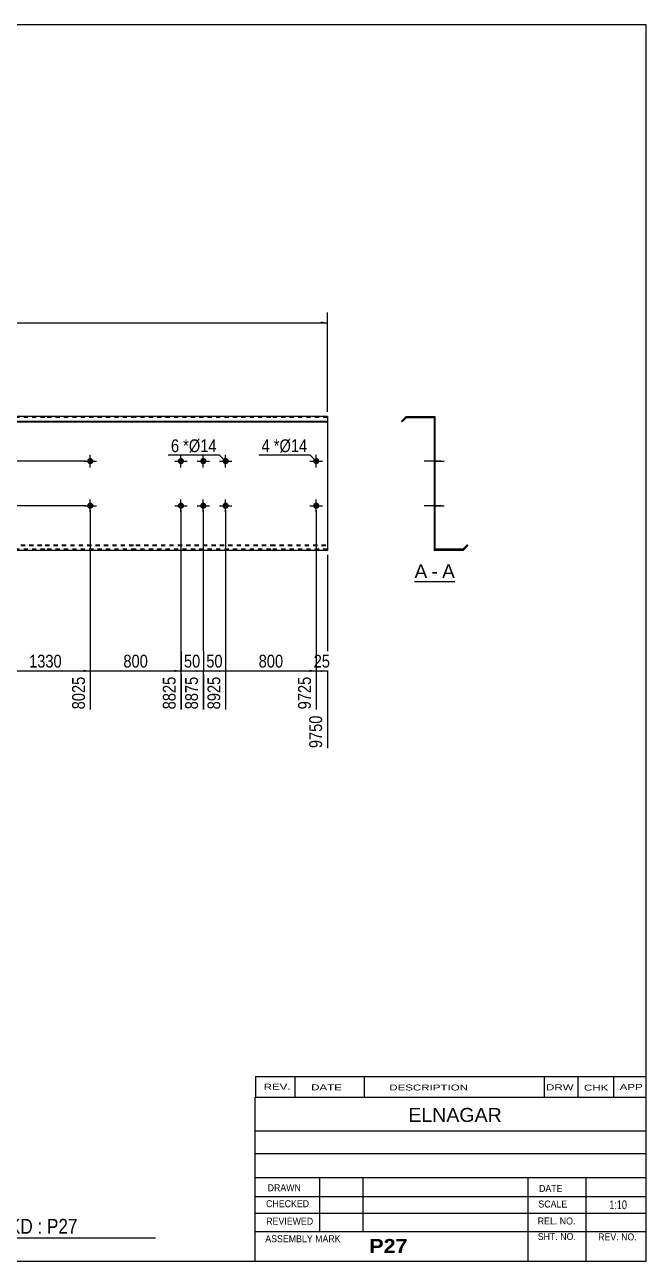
# Model space of a CAD drawing. Header units: millimetres. Extents: x -71 to 331, y -174 to 103.
# Drawn here: x 192.1 to 331.2, y -174.2 to 102.8 of the extents above; entities that cross this region are included whole.
import ezdxf

# ---------------------------------------------------------------- set-up
doc = ezdxf.new("R2010")
doc.units = ezdxf.units.MM
doc.linetypes.add('DXK_LINE_DOT1', pattern=[1.8814, 0.9407, -0.9407])
doc.styles.add('Arial', font='ARIAL.TTF', dxfattribs={"height": 0.2})
doc.styles.add('Arial Bold', font='ARIALBD.TTF', dxfattribs={"height": 0.2})
doc.styles.add('Arial Narrow', font='ARIALN.TTF', dxfattribs={"height": 0.2})

# ---------------------------------------------------------------- blocks, each defined once
blk = doc.blocks.new('Unknown-629084390-1794')
at = {"color": 5, "linetype": 'Continuous'}
for p, q in [((331.25, 102.75), (-68.75, 102.75)), ((-68.75, 102.75), (-68.75, -174.25)), ((331.25, -174.25), (331.25, 102.75)), ((-68.75, -174.25), (331.25, -174.25))]:
    blk.add_line(p, q, dxfattribs=at)
at = {"color": 174, "linetype": 'Continuous', "style": 'Arial'}
blk.add_text('Tekla structures', height=1.9102, rotation=90, dxfattribs=at).set_placement((-69.25, -173.75))
blk = doc.blocks.new('Unknown-629084390-12 - 1235')
at = {"color": 7, "linetype": 'Continuous'}
blk.add_line((279.37, -21.95), (288.4, -21.95), dxfattribs=at)
at = {"color": 0, "linetype": 'Continuous'}
blk.add_wipeout([(282.21, -21.2), (282.21, -18), (279.37, -18), (279.37, -21.2)], dxfattribs=at)
blk.add_wipeout([(284.59, -21.2), (284.59, -18), (283.17, -18), (283.17, -21.2)], dxfattribs=at)
at = {"color": 96, "linetype": 'Continuous', "style": 'Arial'}
blk.add_text('A', height=3.06, dxfattribs=at).set_placement((279.37, -21.2))
at = {"color": 0, "linetype": 'Continuous'}
blk.add_wipeout([(288.4, -21.2), (288.4, -18), (285.55, -18), (285.55, -21.2)], dxfattribs=at)
at = {"color": 96, "linetype": 'Continuous', "style": 'Arial'}
for s, p in [('A', (285.55, -21.2)), ('-', (283.17, -21.2))]:
    blk.add_text(s, height=3.06, dxfattribs=at).set_placement(p)
blk = doc.blocks.new('Part-629084390-1218 - 1203')
at = {"color": 2, "linetype": 'Continuous'}
for p, q in [((0, -15), (0, 15)), ((12.6, 15), (0, 15)), ((0, 13.94), (12.6, 13.94)), ((42.89, 15), (12.7, 15)), ((12.7, 13.94), (42.89, 13.94)), ((63.18, 15), (42.99, 15)), ((42.99, 13.94), (63.18, 13.94)), ((93.08, 15), (63.28, 15)), ((63.28, 13.94), (93.08, 13.94)), ((136.78, 15), (93.18, 15)), ((93.18, 13.94), (136.78, 13.94)), ((166.68, 15), (136.88, 15)), ((136.88, 13.94), (166.68, 13.94)), ((196.58, 15), (166.78, 15)), ((166.78, 13.94), (196.58, 13.94)), ((216.88, 15), (196.68, 15)), ((196.68, 13.94), (216.88, 13.94)), ((247.17, 15), (216.98, 15)), ((216.98, 13.94), (247.17, 13.94)), ((259.87, 15), (247.27, 15)), ((247.27, 13.94), (259.87, 13.94)), ((259.87, 15), (259.87, -15)), ((0, 13.76), (12.6, 13.76)), ((12.7, 13.76), (42.89, 13.76)), ((42.99, 13.76), (63.18, 13.76)), ((63.28, 13.76), (93.08, 13.76)), ((93.18, 13.76), (136.78, 13.76)), ((136.88, 13.76), (166.68, 13.76)), ((166.78, 13.76), (196.58, 13.76)), ((196.68, 13.76), (216.88, 13.76)), ((216.98, 13.76), (247.17, 13.76)), ((247.27, 13.76), (259.87, 13.76)), ((12.6, -15), (0, -15)), ((42.89, -15), (12.7, -15)), ((63.18, -15), (42.99, -15)), ((93.08, -15), (63.28, -15)), ((136.78, -15), (93.18, -15)), ((166.68, -15), (136.88, -15)), ((196.58, -15), (166.78, -15)), ((216.88, -15), (196.68, -15)), ((247.17, -15), (216.98, -15)), ((259.87, -15), (247.27, -15))]:
    blk.add_line(p, q, dxfattribs=at)
at = {"color": 7, "linetype": 'DXK_LINE_DOT1'}
for p, q in [((12.6, 14.75), (0, 14.75)), ((42.89, 14.75), (12.7, 14.75)), ((63.18, 14.75), (42.99, 14.75)), ((93.08, 14.75), (63.28, 14.75)), ((136.78, 14.75), (93.18, 14.75)), ((166.68, 14.75), (136.88, 14.75)), ((196.58, 14.75), (166.78, 14.75)), ((216.88, 14.75), (196.68, 14.75)), ((247.17, 14.75), (216.98, 14.75)), ((259.87, 14.75), (247.27, 14.75)), ((0, -13.76), (12.6, -13.76)), ((12.7, -13.76), (42.89, -13.76)), ((42.99, -13.76), (63.18, -13.76)), ((63.28, -13.76), (93.08, -13.76)), ((93.18, -13.76), (136.78, -13.76)), ((136.88, -13.76), (166.68, -13.76)), ((166.78, -13.76), (196.58, -13.76)), ((196.68, -13.76), (216.88, -13.76)), ((216.98, -13.76), (247.17, -13.76)), ((247.27, -13.76), (259.87, -13.76)), ((0, -13.94), (12.6, -13.94)), ((12.6, -14.75), (0, -14.75)), ((12.7, -13.94), (42.89, -13.94)), ((42.89, -14.75), (12.7, -14.75)), ((42.99, -13.94), (63.18, -13.94)), ((63.18, -14.75), (42.99, -14.75)), ((63.28, -13.94), (93.08, -13.94)), ((93.08, -14.75), (63.28, -14.75)), ((93.18, -13.94), (136.78, -13.94)), ((136.78, -14.75), (93.18, -14.75)), ((136.88, -13.94), (166.68, -13.94)), ((166.68, -14.75), (136.88, -14.75)), ((166.78, -13.94), (196.58, -13.94)), ((196.58, -14.75), (166.78, -14.75)), ((196.68, -13.94), (216.88, -13.94)), ((216.88, -14.75), (196.68, -14.75)), ((216.98, -13.94), (247.17, -13.94)), ((247.17, -14.75), (216.98, -14.75)), ((247.27, -13.94), (259.87, -13.94)), ((259.87, -14.75), (247.27, -14.75))]:
    blk.add_line(p, q, dxfattribs=at)
blk = doc.blocks.new('Bolt-629084390-1219 - 1203')
at = {"linetype": 'Continuous'}
for points in [[(206.08, 5, -1), (207.48, 5, -1)], [(256.67, 5, -1), (258.07, 5, -1)]]:
    blk.add_hatch(color=3, dxfattribs=at).paths.add_polyline_path(points)
at = {"color": 3, "linetype": 'Continuous'}
for p, q in [((206.78, 3.6), (206.78, 6.4)), ((257.37, 3.6), (257.37, 6.4)), ((205.38, 5), (208.18, 5)), ((255.97, 5), (258.77, 5))]:
    blk.add_line(p, q, dxfattribs=at)
blk = doc.blocks.new('Bolt-629084390-1220 - 1203')
at = {"linetype": 'Continuous'}
for points in [[(206.08, -5, -1), (207.48, -5, -1)], [(256.67, -5, -1), (258.07, -5, -1)]]:
    blk.add_hatch(color=3, dxfattribs=at).paths.add_polyline_path(points)
at = {"color": 3, "linetype": 'Continuous'}
for p, q in [((205.38, -5), (208.18, -5)), ((206.78, -6.4), (206.78, -3.6)), ((255.97, -5), (258.77, -5)), ((257.37, -6.4), (257.37, -3.6))]:
    blk.add_line(p, q, dxfattribs=at)
blk = doc.blocks.new('Bolt-629084390-1221 - 1203')
at = {"linetype": 'Continuous'}
for points in [[(226.38, 5, -1), (227.78, 5, -1)], [(231.38, 5, -1), (232.78, 5, -1)], [(236.38, 5, -1), (237.78, 5, -1)], [(226.38, -5, -1), (227.78, -5, -1)], [(231.38, -5, -1), (232.78, -5, -1)], [(236.38, -5, -1), (237.78, -5, -1)]]:
    blk.add_hatch(color=3, dxfattribs=at).paths.add_polyline_path(points)
at = {"color": 3, "linetype": 'Continuous'}
for p, q in [((227.08, 3.6), (227.08, 6.4)), ((232.08, 3.6), (232.08, 6.4)), ((237.08, 3.6), (237.08, 6.4)), ((225.68, 5), (228.48, 5)), ((230.68, 5), (233.48, 5)), ((235.68, 5), (238.48, 5)), ((225.68, -5), (228.48, -5)), ((227.08, -6.4), (227.08, -3.6)), ((230.68, -5), (233.48, -5)), ((232.08, -6.4), (232.08, -3.6)), ((235.68, -5), (238.48, -5)), ((237.08, -6.4), (237.08, -3.6))]:
    blk.add_line(p, q, dxfattribs=at)
blk = doc.blocks.new('Bolt-629084390-1240 - 1235')
at = {"linetype": 'Continuous'}
for points in [[(283.76, 5.7), (283.76, 4.3), (284.01, 4.3), (284.01, 5.7)], [(283.76, 5.7), (283.76, 4.3), (284.01, 4.3), (284.01, 5.7)], [(283.76, 5.7), (283.76, 4.3), (284.01, 4.3), (284.01, 5.7)], [(283.76, -4.3), (283.76, -5.7), (284.01, -5.7), (284.01, -4.3)], [(283.76, -4.3), (283.76, -5.7), (284.01, -5.7), (284.01, -4.3)], [(283.76, -4.3), (283.76, -5.7), (284.01, -5.7), (284.01, -4.3)]]:
    blk.add_hatch(color=3, dxfattribs=at).paths.add_polyline_path(points)
at = {"color": 3, "linetype": 'Continuous'}
for p, q in [((284.01, 5.7), (283.76, 5.7)), ((284.01, 5.7), (283.76, 5.7)), ((284.01, 5.7), (283.76, 5.7)), ((285.31, 5), (281.51, 5)), ((285.31, 5), (281.51, 5)), ((285.31, 5), (281.51, 5)), ((284.01, 4.3), (283.76, 4.3)), ((284.01, 4.3), (283.76, 4.3)), ((284.01, 4.3), (283.76, 4.3)), ((285.31, -5), (281.51, -5)), ((285.31, -5), (281.51, -5)), ((285.31, -5), (281.51, -5)), ((284.01, -4.3), (283.76, -4.3)), ((284.01, -4.3), (283.76, -4.3)), ((284.01, -4.3), (283.76, -4.3)), ((284.01, -5.7), (283.76, -5.7)), ((284.01, -5.7), (283.76, -5.7)), ((284.01, -5.7), (283.76, -5.7))]:
    blk.add_line(p, q, dxfattribs=at)
blk = doc.blocks.new('Part-629084390-1237 - 1235')
at = {"color": 2, "linetype": 'Continuous'}
for p, q in [((277.51, 15), (276.45, 13.94)), ((276.45, 13.94), (276.62, 13.76)), ((277.61, 14.75), (276.62, 13.76)), ((277.51, 15), (284.01, 15)), ((277.61, 14.75), (283.76, 14.75)), ((283.76, 14.75), (283.76, -15)), ((284.01, -14.75), (284.01, 15)), ((290.15, -14.75), (291.14, -13.76)), ((291.32, -13.94), (291.14, -13.76)), ((290.26, -15), (283.76, -15)), ((290.15, -14.75), (284.01, -14.75)), ((290.26, -15), (291.32, -13.94))]:
    blk.add_line(p, q, dxfattribs=at)
blk = doc.blocks.new('Bolt-629084390-1238 - 1235')
at = {"linetype": 'Continuous'}
blk.add_hatch(color=3, dxfattribs=at).paths.add_polyline_path([(283.76, 5.7), (283.76, 4.3), (284.01, 4.3), (284.01, 5.7)])
blk.add_hatch(color=3, dxfattribs=at).paths.add_polyline_path([(283.76, 5.7), (283.76, 4.3), (284.01, 4.3), (284.01, 5.7)])
at = {"color": 3, "linetype": 'Continuous'}
for p, q in [((284.01, 5.7), (283.76, 5.7)), ((284.01, 5.7), (283.76, 5.7)), ((284.81, 5), (281.51, 5)), ((284.81, 5), (281.51, 5)), ((284.01, 4.3), (283.76, 4.3)), ((284.01, 4.3), (283.76, 4.3))]:
    blk.add_line(p, q, dxfattribs=at)
blk = doc.blocks.new('Bolt-629084390-1239 - 1235')
at = {"linetype": 'Continuous'}
blk.add_hatch(color=3, dxfattribs=at).paths.add_polyline_path([(283.76, -4.3), (283.76, -5.7), (284.01, -5.7), (284.01, -4.3)])
blk.add_hatch(color=3, dxfattribs=at).paths.add_polyline_path([(283.76, -4.3), (283.76, -5.7), (284.01, -5.7), (284.01, -4.3)])
at = {"color": 3, "linetype": 'Continuous'}
for p, q in [((284.81, -5), (281.51, -5)), ((284.81, -5), (281.51, -5)), ((284.01, -4.3), (283.76, -4.3)), ((284.01, -4.3), (283.76, -4.3)), ((284.01, -5.7), (283.76, -5.7)), ((284.01, -5.7), (283.76, -5.7))]:
    blk.add_line(p, q, dxfattribs=at)
blk = doc.blocks.new('Bolt-629084390-1241 - 1235')
at = {"linetype": 'Continuous'}
blk.add_hatch(color=3, dxfattribs=at).paths.add_polyline_path([(283.76, -4.3), (283.76, -5.7), (284.01, -5.7), (284.01, -4.3)])
blk.add_hatch(color=3, dxfattribs=at).paths.add_polyline_path([(283.76, -4.3), (283.76, -5.7), (284.01, -5.7), (284.01, -4.3)])
at = {"color": 3, "linetype": 'Continuous'}
for p, q in [((284.81, -5), (281.51, -5)), ((284.81, -5), (281.51, -5)), ((284.01, -4.3), (283.76, -4.3)), ((284.01, -4.3), (283.76, -4.3)), ((284.01, -5.7), (283.76, -5.7)), ((284.01, -5.7), (283.76, -5.7))]:
    blk.add_line(p, q, dxfattribs=at)
blk = doc.blocks.new('Bolt-629084390-1242 - 1235')
at = {"linetype": 'Continuous'}
blk.add_hatch(color=3, dxfattribs=at).paths.add_polyline_path([(283.76, 5.7), (283.76, 4.3), (284.01, 4.3), (284.01, 5.7)])
blk.add_hatch(color=3, dxfattribs=at).paths.add_polyline_path([(283.76, 5.7), (283.76, 4.3), (284.01, 4.3), (284.01, 5.7)])
at = {"color": 3, "linetype": 'Continuous'}
for p, q in [((284.01, 5.7), (283.76, 5.7)), ((284.01, 5.7), (283.76, 5.7)), ((284.81, 5), (281.51, 5)), ((284.81, 5), (281.51, 5)), ((284.01, 4.3), (283.76, 4.3)), ((284.01, 4.3), (283.76, 4.3))]:
    blk.add_line(p, q, dxfattribs=at)
blk = doc.blocks.new('Bolt-629084390-1243 - 1235')
at = {"linetype": 'Continuous'}
for points in [[(283.76, 5.7), (283.76, 4.3), (284.01, 4.3), (284.01, 5.7)], [(283.76, 5.7), (283.76, 4.3), (284.01, 4.3), (284.01, 5.7)], [(283.76, 5.7), (283.76, 4.3), (284.01, 4.3), (284.01, 5.7)], [(283.76, -4.3), (283.76, -5.7), (284.01, -5.7), (284.01, -4.3)], [(283.76, -4.3), (283.76, -5.7), (284.01, -5.7), (284.01, -4.3)], [(283.76, -4.3), (283.76, -5.7), (284.01, -5.7), (284.01, -4.3)]]:
    blk.add_hatch(color=3, dxfattribs=at).paths.add_polyline_path(points)
at = {"color": 3, "linetype": 'Continuous'}
for p, q in [((284.01, 5.7), (283.76, 5.7)), ((284.01, 5.7), (283.76, 5.7)), ((284.01, 5.7), (283.76, 5.7)), ((285.31, 5), (281.51, 5)), ((285.31, 5), (281.51, 5)), ((285.31, 5), (281.51, 5)), ((284.01, 4.3), (283.76, 4.3)), ((284.01, 4.3), (283.76, 4.3)), ((284.01, 4.3), (283.76, 4.3)), ((285.31, -5), (281.51, -5)), ((285.31, -5), (281.51, -5)), ((285.31, -5), (281.51, -5)), ((284.01, -4.3), (283.76, -4.3)), ((284.01, -4.3), (283.76, -4.3)), ((284.01, -4.3), (283.76, -4.3)), ((284.01, -5.7), (283.76, -5.7)), ((284.01, -5.7), (283.76, -5.7)), ((284.01, -5.7), (283.76, -5.7))]:
    blk.add_line(p, q, dxfattribs=at)
blk = doc.blocks.new('Bolt-629084390-1244 - 1235')
at = {"linetype": 'Continuous'}
for points in [[(284.01, 4.3), (284.01, 5.7), (283.76, 5.7), (283.76, 4.3)], [(284.01, -5.7), (284.01, -4.3), (283.76, -4.3), (283.76, -5.7)]]:
    blk.add_hatch(color=3, dxfattribs=at).paths.add_polyline_path(points)
at = {"color": 3, "linetype": 'Continuous'}
for p, q in [((283.76, 5.7), (284.01, 5.7)), ((283.76, 5), (286.01, 5)), ((283.76, 4.3), (284.01, 4.3)), ((283.76, -4.3), (284.01, -4.3)), ((283.76, -5), (286.01, -5)), ((283.76, -5.7), (284.01, -5.7))]:
    blk.add_line(p, q, dxfattribs=at)
blk = doc.blocks.new('Bolt-629084390-1245 - 1235')
at = {"linetype": 'Continuous'}
blk.add_hatch(color=3, dxfattribs=at).paths.add_polyline_path([(284.01, -5.7), (284.01, -4.3), (283.76, -4.3), (283.76, -5.7)])
blk.add_hatch(color=3, dxfattribs=at).paths.add_polyline_path([(284.01, -5.7), (284.01, -4.3), (283.76, -4.3), (283.76, -5.7)])
at = {"color": 3, "linetype": 'Continuous'}
for p, q in [((284.76, -5), (282.01, -5)), ((284.76, -5), (282.01, -5)), ((284.01, -4.3), (283.76, -4.3)), ((284.01, -4.3), (283.76, -4.3)), ((284.01, -5.7), (283.76, -5.7)), ((284.01, -5.7), (283.76, -5.7))]:
    blk.add_line(p, q, dxfattribs=at)
blk = doc.blocks.new('Bolt-629084390-1246 - 1235')
at = {"linetype": 'Continuous'}
blk.add_hatch(color=3, dxfattribs=at).paths.add_polyline_path([(284.01, -5.7), (284.01, -4.3), (283.76, -4.3), (283.76, -5.7)])
blk.add_hatch(color=3, dxfattribs=at).paths.add_polyline_path([(284.01, -5.7), (284.01, -4.3), (283.76, -4.3), (283.76, -5.7)])
at = {"color": 3, "linetype": 'Continuous'}
for p, q in [((284.76, -5), (282.01, -5)), ((284.76, -5), (282.01, -5)), ((284.01, -4.3), (283.76, -4.3)), ((284.01, -4.3), (283.76, -4.3)), ((284.01, -5.7), (283.76, -5.7)), ((284.01, -5.7), (283.76, -5.7))]:
    blk.add_line(p, q, dxfattribs=at)
blk = doc.blocks.new('Bolt-629084390-1247 - 1235')
at = {"linetype": 'Continuous'}
blk.add_hatch(color=3, dxfattribs=at).paths.add_polyline_path([(284.01, -5.7), (284.01, -4.3), (283.76, -4.3), (283.76, -5.7)])
blk.add_hatch(color=3, dxfattribs=at).paths.add_polyline_path([(284.01, -5.7), (284.01, -4.3), (283.76, -4.3), (283.76, -5.7)])
at = {"color": 3, "linetype": 'Continuous'}
for p, q in [((284.76, -5), (282.01, -5)), ((284.76, -5), (282.01, -5)), ((284.01, -4.3), (283.76, -4.3)), ((284.01, -4.3), (283.76, -4.3)), ((284.01, -5.7), (283.76, -5.7)), ((284.01, -5.7), (283.76, -5.7))]:
    blk.add_line(p, q, dxfattribs=at)
blk = doc.blocks.new('Bolt-629084390-1248 - 1235')
at = {"linetype": 'Continuous'}
blk.add_hatch(color=3, dxfattribs=at).paths.add_polyline_path([(284.01, -5.7), (284.01, -4.3), (283.76, -4.3), (283.76, -5.7)])
blk.add_hatch(color=3, dxfattribs=at).paths.add_polyline_path([(284.01, -5.7), (284.01, -4.3), (283.76, -4.3), (283.76, -5.7)])
at = {"color": 3, "linetype": 'Continuous'}
for p, q in [((284.76, -5), (282.01, -5)), ((284.76, -5), (282.01, -5)), ((284.01, -4.3), (283.76, -4.3)), ((284.01, -4.3), (283.76, -4.3)), ((284.01, -5.7), (283.76, -5.7)), ((284.01, -5.7), (283.76, -5.7))]:
    blk.add_line(p, q, dxfattribs=at)
blk = doc.blocks.new('StraightDimension-629084390-1367 - 1203')
at = {"linetype": 'Continuous'}
for points in [[(-12.25, 13.5), (-12, 15), (-11.75, 13.5)], [(-11.75, 6.5), (-12, 5), (-12.25, 6.5)]]:
    blk.add_hatch(color=7, dxfattribs=at).paths.add_polyline_path(points)
at = {"color": 7, "linetype": 'Continuous'}
for p, q in [((-1, 15), (-14.25, 15)), ((-12, 5), (-12, 15)), ((205.78, 5), (-14.25, 5))]:
    blk.add_line(p, q, dxfattribs=at)
at = {"color": 0}
blk.add_wipeout([(-12.15, 13.34), (-16.35, 13.34), (-16.35, 6.66), (-12.15, 6.66)], dxfattribs=at)
at = {"color": 3, "style": 'Arial Narrow'}
blk.add_text('100', height=2.863, rotation=90.0002, dxfattribs=at).set_placement((-12.75, 7.26))
blk = doc.blocks.new('StraightDimension-629084390-1269 - 1203')
at = {"linetype": 'Continuous'}
blk.add_hatch(color=7, dxfattribs=at).paths.add_polyline_path([(205.28, -41.75), (206.78, -42), (205.28, -42.25)])
at = {"color": 7, "linetype": 'Continuous'}
for p, q in [((186.68, -6), (186.68, -50.61)), ((206.78, -6), (206.78, -50.61)), ((186.68, -42), (206.78, -42))]:
    blk.add_line(p, q, dxfattribs=at)
at = {"color": 0}
blk.add_wipeout([(200.99, -41.85), (200.99, -37.65), (192.48, -37.65), (192.48, -41.85)], dxfattribs=at)
at = {"color": 3, "style": 'Arial Narrow'}
blk.add_text('1330', height=2.863, dxfattribs=at).set_placement((193.08, -41.25))
at = {"color": 0, "linetype": 'Continuous'}
blk.add_wipeout([(206.18, -42.7), (201.98, -42.7), (201.98, -51.21), (206.18, -51.21)], dxfattribs=at)
at = {"color": 3, "linetype": 'Continuous', "style": 'Arial Narrow'}
blk.add_text('8025', height=2.863, rotation=90.0002, dxfattribs=at).set_placement((205.58, -50.61))
blk = doc.blocks.new('StraightDimension-629084390-1266 - 1203')
at = {"linetype": 'Continuous'}
blk.add_hatch(color=7, dxfattribs=at).paths.add_polyline_path([(235.58, -41.75), (237.08, -42), (235.58, -42.25)])
at = {"color": 7, "linetype": 'Continuous'}
for p, q in [((232.08, -6), (232.08, -50.61)), ((237.08, -6), (237.08, -50.61)), ((232.08, -42), (237.08, -42))]:
    blk.add_line(p, q, dxfattribs=at)
at = {"color": 0}
blk.add_wipeout([(237, -41.85), (237, -37.65), (232.15, -37.65), (232.15, -41.85)], dxfattribs=at)
at = {"color": 3, "style": 'Arial Narrow'}
blk.add_text('50', height=2.863, dxfattribs=at).set_placement((232.75, -41.25))
at = {"color": 0, "linetype": 'Continuous'}
blk.add_wipeout([(236.47, -42.7), (232.27, -42.7), (232.27, -51.21), (236.47, -51.21)], dxfattribs=at)
at = {"color": 3, "linetype": 'Continuous', "style": 'Arial Narrow'}
blk.add_text('8925', height=2.863, rotation=90.0002, dxfattribs=at).set_placement((235.88, -50.61))
blk = doc.blocks.new('StraightDimension-629084390-1264 - 1203')
at = {"linetype": 'Continuous'}
blk.add_hatch(color=7, dxfattribs=at).paths.add_polyline_path([(258.37, -41.75), (259.87, -42), (258.37, -42.25)])
at = {"color": 7, "linetype": 'Continuous'}
for p, q in [((257.37, -6), (257.37, -50.61)), ((259.87, -16), (259.87, -59.31)), ((257.37, -42), (259.87, -42))]:
    blk.add_line(p, q, dxfattribs=at)
at = {"color": 0}
blk.add_wipeout([(261.05, -41.85), (261.05, -37.65), (256.19, -37.65), (256.19, -41.85)], dxfattribs=at)
at = {"color": 0, "linetype": 'Continuous'}
blk.add_wipeout([(259.27, -51.4), (255.07, -51.4), (255.07, -59.91), (259.27, -59.91)], dxfattribs=at)
at = {"color": 3, "style": 'Arial Narrow'}
blk.add_text('25', height=2.863, dxfattribs=at).set_placement((256.79, -41.25))
at = {"color": 3, "linetype": 'Continuous', "style": 'Arial Narrow'}
blk.add_text('9750', height=2.863, rotation=90.0002, dxfattribs=at).set_placement((258.67, -59.31))
blk = doc.blocks.new('StraightDimension-629084390-1265 - 1203')
at = {"linetype": 'Continuous'}
blk.add_hatch(color=7, dxfattribs=at).paths.add_polyline_path([(255.87, -41.75), (257.37, -42), (255.87, -42.25)])
at = {"color": 7, "linetype": 'Continuous'}
for p, q in [((237.08, -6), (237.08, -50.61)), ((257.37, -6), (257.37, -50.61)), ((237.08, -42), (257.37, -42))]:
    blk.add_line(p, q, dxfattribs=at)
at = {"color": 0}
blk.add_wipeout([(250.56, -41.85), (250.56, -37.65), (243.88, -37.65), (243.88, -41.85)], dxfattribs=at)
at = {"color": 0, "linetype": 'Continuous'}
blk.add_wipeout([(256.77, -42.7), (252.57, -42.7), (252.57, -51.21), (256.77, -51.21)], dxfattribs=at)
at = {"color": 3, "style": 'Arial Narrow'}
blk.add_text('800', height=2.863, dxfattribs=at).set_placement((244.48, -41.25))
at = {"color": 3, "linetype": 'Continuous', "style": 'Arial Narrow'}
blk.add_text('9725', height=2.863, rotation=90.0002, dxfattribs=at).set_placement((256.17, -50.61))
blk = doc.blocks.new('StraightDimension-629084390-1267 - 1203')
at = {"linetype": 'Continuous'}
blk.add_hatch(color=7, dxfattribs=at).paths.add_polyline_path([(230.58, -41.75), (232.08, -42), (230.58, -42.25)])
at = {"color": 7, "linetype": 'Continuous'}
for p, q in [((227.08, -6), (227.08, -50.61)), ((232.08, -6), (232.08, -50.61)), ((227.08, -42), (232.08, -42))]:
    blk.add_line(p, q, dxfattribs=at)
at = {"color": 0}
blk.add_wipeout([(232, -41.85), (232, -37.65), (227.15, -37.65), (227.15, -41.85)], dxfattribs=at)
at = {"color": 3, "style": 'Arial Narrow'}
blk.add_text('50', height=2.863, dxfattribs=at).set_placement((227.75, -41.25))
at = {"color": 0, "linetype": 'Continuous'}
blk.add_wipeout([(231.47, -42.7), (227.27, -42.7), (227.27, -51.21), (231.47, -51.21)], dxfattribs=at)
at = {"color": 3, "linetype": 'Continuous', "style": 'Arial Narrow'}
blk.add_text('8875', height=2.863, rotation=90.0002, dxfattribs=at).set_placement((230.88, -50.61))
blk = doc.blocks.new('StraightDimension-629084390-1268 - 1203')
at = {"linetype": 'Continuous'}
blk.add_hatch(color=7, dxfattribs=at).paths.add_polyline_path([(225.58, -41.75), (227.08, -42), (225.58, -42.25)])
at = {"color": 7, "linetype": 'Continuous'}
for p, q in [((206.78, -6), (206.78, -50.61)), ((227.08, -6), (227.08, -50.61)), ((206.78, -42), (227.08, -42))]:
    blk.add_line(p, q, dxfattribs=at)
at = {"color": 0}
blk.add_wipeout([(220.27, -41.85), (220.27, -37.65), (213.59, -37.65), (213.59, -41.85)], dxfattribs=at)
at = {"color": 0, "linetype": 'Continuous'}
blk.add_wipeout([(226.47, -42.7), (222.27, -42.7), (222.27, -51.21), (226.47, -51.21)], dxfattribs=at)
at = {"color": 3, "style": 'Arial Narrow'}
blk.add_text('800', height=2.863, dxfattribs=at).set_placement((214.19, -41.25))
at = {"color": 3, "linetype": 'Continuous', "style": 'Arial Narrow'}
blk.add_text('8825', height=2.863, rotation=90.0002, dxfattribs=at).set_placement((225.88, -50.61))
blk = doc.blocks.new('StraightDimension-629084390-1368 - 1203')
at = {"linetype": 'Continuous'}
for points in [[(-12.25, 3.5), (-12, 5), (-11.75, 3.5)], [(-11.75, -3.5), (-12, -5), (-12.25, -3.5)]]:
    blk.add_hatch(color=7, dxfattribs=at).paths.add_polyline_path(points)
at = {"color": 7, "linetype": 'Continuous'}
for p, q in [((205.78, 5), (-14.25, 5)), ((-12, -5), (-12, 5)), ((205.78, -5), (-14.25, -5))]:
    blk.add_line(p, q, dxfattribs=at)
at = {"color": 0}
blk.add_wipeout([(-12.15, 3.34), (-16.35, 3.34), (-16.35, -3.34), (-12.15, -3.34)], dxfattribs=at)
at = {"color": 3, "style": 'Arial Narrow'}
blk.add_text('100', height=2.863, rotation=90.0002, dxfattribs=at).set_placement((-12.75, -2.74))
blk = doc.blocks.new('StraightDimension-629084390-1369 - 1203')
at = {"linetype": 'Continuous'}
for points in [[(-12.25, -6.5), (-12, -5), (-11.75, -6.5)], [(-11.75, -13.5), (-12, -15), (-12.25, -13.5)]]:
    blk.add_hatch(color=7, dxfattribs=at).paths.add_polyline_path(points)
at = {"color": 7, "linetype": 'Continuous'}
for p, q in [((205.78, -5), (-14.25, -5)), ((-12, -15), (-12, -5)), ((-1, -15), (-14.25, -15))]:
    blk.add_line(p, q, dxfattribs=at)
at = {"color": 0}
blk.add_wipeout([(-12.15, -6.66), (-16.35, -6.66), (-16.35, -13.34), (-12.15, -13.34)], dxfattribs=at)
at = {"color": 3, "style": 'Arial Narrow'}
blk.add_text('100', height=2.863, rotation=90.0002, dxfattribs=at).set_placement((-12.75, -12.74))
blk = doc.blocks.new('StraightDimension-629084390-1387 - 1203')
at = {"linetype": 'Continuous'}
for points in [[(1.5, 35.75), (0, 36), (1.5, 36.25)], [(258.37, 36.25), (259.87, 36), (258.37, 35.75)]]:
    blk.add_hatch(color=7, dxfattribs=at).paths.add_polyline_path(points)
at = {"color": 7, "linetype": 'Continuous'}
for p, q in [((0, 16), (0, 38.25)), ((259.87, 16), (259.87, 38.25)), ((0, 36), (259.87, 36))]:
    blk.add_line(p, q, dxfattribs=at)
at = {"color": 0}
blk.add_wipeout([(134.19, 36.15), (134.19, 40.35), (125.68, 40.35), (125.68, 36.15)], dxfattribs=at)
at = {"color": 3, "style": 'Arial Narrow'}
blk.add_text('9750', height=2.863, dxfattribs=at).set_placement((126.28, 36.75))
blk = doc.blocks.new('CBS_CALLOFF-629084390-1852')
at = {"color": 7, "linetype": 'Continuous'}
blk.add_line((105.13, -168.98), (221.36, -169), dxfattribs=at)
at = {"color": 3, "linetype": 'Continuous', "style": 'Arial Narrow'}
blk.add_text('QTY= 2 Nos.      COLD FORMED     MKD : P27', height=3.3405, dxfattribs=at).set_placement((123.2, -168.09))
blk = doc.blocks.new('CBS_NAME_BLOG-629084390-1853')
at = {"color": 7, "linetype": 'Continuous'}
for p, q in [((243.66, -137.5), (331.18, -137.5)), ((243.66, -174.21), (243.66, -137.5)), ((243.66, -145.04), (331.18, -145.04)), ((243.73, -150.09), (331.25, -150.09)), ((243.66, -155.46), (331.18, -155.46)), ((258.18, -167.57), (258.18, -155.47)), ((267.87, -167.54), (267.87, -155.47)), ((304.78, -174.21), (304.78, -155.48)), ((317.83, -174.21), (317.83, -155.47)), ((243.67, -159.76), (331.25, -159.74)), ((243.66, -163.51), (331.18, -163.51)), ((243.66, -167.55), (331.18, -167.55)), ((243.66, -174.25), (331.25, -174.25))]:
    blk.add_line(p, q, dxfattribs=at)
at = {"color": 3, "linetype": 'Continuous', "style": 'Arial'}
blk.add_text('ELNAGAR', height=3.133, dxfattribs=at).set_placement((277.98, -143.03))
at = {"color": 3, "linetype": 'Continuous'}
for s, height, style, width, p in [('DRAWN', 1.566, 'Arial', 0.9, (246.49, -158.57)), ('DATE', 1.566, 'Arial', 0.9, (307.25, -158.73)), ('CHECKED', 1.566, 'Arial', 0.9, (246.14, -162.14)), ('SCALE', 1.566, 'Arial', 0.9, (307.1, -162.21)), ('1:10', 1.957, 'Arial Narrow', 0.9, (322.99, -162.57)), ('REVIEWED', 1.566, 'Arial', 0.9, (246.18, -166.06)), ('REL. NO.', 1.566, 'Arial', 0.9, (306.96, -166.01)), ('ASSEMBLY MARK', 1.5663, 'Arial', 0.9, (245.96, -169.99)), ('SHT. NO.', 1.566, 'Arial', 0.9, (306.96, -169.48)), ('REV. NO.', 1.566, 'Arial', 0.9, (320.48, -169.57)), ('P27', 3.131, 'Arial Bold', 1.1, (269.24, -172.39))]:
    blk.add_text(s, height=height, dxfattribs=dict(at, style=style, width=width)).set_placement(p)
blk = doc.blocks.new('CBS_REVISION-629084390-1854')
at = {"color": 7, "linetype": 'Continuous'}
for p, q in [((243.74, -132.87), (331.24, -132.87)), ((243.74, -132.87), (243.74, -137.5)), ((252.54, -132.87), (252.54, -137.5)), ((268.13, -132.87), (268.13, -137.44)), ((308.39, -132.87), (308.39, -137.5)), ((315.93, -132.87), (315.93, -137.5)), ((323.88, -132.87), (323.88, -137.5)), ((243.74, -137.5), (331.24, -137.5))]:
    blk.add_line(p, q, dxfattribs=at)
at = {"color": 7, "style": 'Arial Narrow', "width": 1.7}
for s, height, p in [('REV.', 1.326, (245.6, -135.82)), ('DATE', 1.326, (256.23, -135.94)), ('DESCRIPTION', 1.3257, (273.71, -135.99)), ('DRW', 1.326, (308.82, -135.93)), ('CHK', 1.326, (317.31, -136.02)), ('APP', 1.326, (325.31, -135.87))]:
    blk.add_text(s, height=height, dxfattribs=at).set_placement(p)
blk = doc.blocks.new('MarkSet-629084390-1401 - 1203')
at = {"color": 0}
blk.add_wipeout([(246.96, 7.01), (246.96, 10.01), (245.14, 10.01), (245.14, 7.01)], dxfattribs=at)
blk.add_wipeout([(246.96, 7.01), (246.96, 10.01), (245.14, 10.01), (245.14, 7.01)], dxfattribs=at)
blk.add_wipeout([(249.14, 7.01), (249.14, 10.01), (247.86, 10.01), (247.86, 7.01)], dxfattribs=at)
blk.add_wipeout([(249.14, 7.01), (249.14, 10.01), (247.86, 10.01), (247.86, 7.01)], dxfattribs=at)
at = {"color": 3, "style": 'Arial Narrow'}
blk.add_text('4', height=2.86, dxfattribs=at).set_placement((245.14, 7.01))
at = {"color": 0}
blk.add_wipeout([(255.35, 7.01), (255.35, 10.01), (249.14, 10.01), (249.14, 7.01)], dxfattribs=at)
blk.add_wipeout([(255.35, 7.01), (255.35, 10.01), (249.14, 10.01), (249.14, 7.01)], dxfattribs=at)
at = {"color": 7, "linetype": 'Continuous'}
for p in [(244.54, 6.41), (257.37, 5)]:
    blk.add_line(p, (255.95, 6.41), dxfattribs=at)
at = {"color": 3, "style": 'Arial Narrow'}
for s, height, p in [('*', 2.86, (247.86, 7.01)), ('Ø14', 2.863, (249.14, 7.01))]:
    blk.add_text(s, height=height, dxfattribs=at).set_placement(p)
blk = doc.blocks.new('Mark-629084390-1409 - 1203')
at = {"color": 0}
blk.add_wipeout([(226.67, 7.01), (226.67, 10.01), (224.84, 10.01), (224.84, 7.01)], dxfattribs=at)
blk.add_wipeout([(226.67, 7.01), (226.67, 10.01), (224.84, 10.01), (224.84, 7.01)], dxfattribs=at)
blk.add_wipeout([(228.85, 7.01), (228.85, 10.01), (227.57, 10.01), (227.57, 7.01)], dxfattribs=at)
blk.add_wipeout([(228.85, 7.01), (228.85, 10.01), (227.57, 10.01), (227.57, 7.01)], dxfattribs=at)
at = {"color": 3, "style": 'Arial Narrow'}
blk.add_text('6', height=2.86, dxfattribs=at).set_placement((224.84, 7.01))
at = {"color": 0}
blk.add_wipeout([(235.06, 7.01), (235.06, 10.01), (228.85, 10.01), (228.85, 7.01)], dxfattribs=at)
blk.add_wipeout([(235.06, 7.01), (235.06, 10.01), (228.85, 10.01), (228.85, 7.01)], dxfattribs=at)
at = {"color": 7, "linetype": 'Continuous'}
for p in [(224.24, 6.41), (237.08, 5)]:
    blk.add_line(p, (235.66, 6.41), dxfattribs=at)
at = {"color": 3, "style": 'Arial Narrow'}
for s, height, p in [('*', 2.86, (227.57, 7.01)), ('Ø14', 2.863, (228.85, 7.01))]:
    blk.add_text(s, height=height, dxfattribs=at).set_placement(p)

msp = doc.modelspace()

# ---------------------------------------------------------------- block references
for name in ['Unknown-629084390-1794', 'Part-629084390-1218 - 1203', 'Part-629084390-1237 - 1235', 'Bolt-629084390-1219 - 1203', 'Bolt-629084390-1221 - 1203', 'Bolt-629084390-1240 - 1235', 'Bolt-629084390-1238 - 1235', 'Bolt-629084390-1242 - 1235', 'Bolt-629084390-1243 - 1235', 'Bolt-629084390-1244 - 1235', 'Bolt-629084390-1220 - 1203', 'Bolt-629084390-1239 - 1235', 'Bolt-629084390-1241 - 1235', 'Bolt-629084390-1245 - 1235', 'Bolt-629084390-1246 - 1235', 'Bolt-629084390-1247 - 1235', 'Bolt-629084390-1248 - 1235', 'CBS_REVISION-629084390-1854', 'CBS_NAME_BLOG-629084390-1853', 'CBS_CALLOFF-629084390-1852']:
    msp.add_blockref(name, (0, 0))

# ---------------------------------------------------------------- next in the draw order: block references
for name in ['StraightDimension-629084390-1367 - 1203', 'Mark-629084390-1409 - 1203', 'MarkSet-629084390-1401 - 1203', 'StraightDimension-629084390-1269 - 1203', 'StraightDimension-629084390-1266 - 1203', 'StraightDimension-629084390-1264 - 1203', 'Unknown-629084390-12 - 1235']:
    msp.add_blockref(name, (0, 0))

# ---------------------------------------------------------------- next in the draw order: block references
for name in ['StraightDimension-629084390-1387 - 1203', 'StraightDimension-629084390-1267 - 1203', 'StraightDimension-629084390-1265 - 1203']:
    msp.add_blockref(name, (0, 0))

# ---------------------------------------------------------------- next in the draw order: block references
msp.add_blockref('StraightDimension-629084390-1268 - 1203', (0, 0))

# ---------------------------------------------------------------- next in the draw order: block references
msp.add_blockref('StraightDimension-629084390-1368 - 1203', (0, 0))

# ---------------------------------------------------------------- next in the draw order: block references
msp.add_blockref('StraightDimension-629084390-1369 - 1203', (0, 0))

doc.saveas('drawing.dxf')
